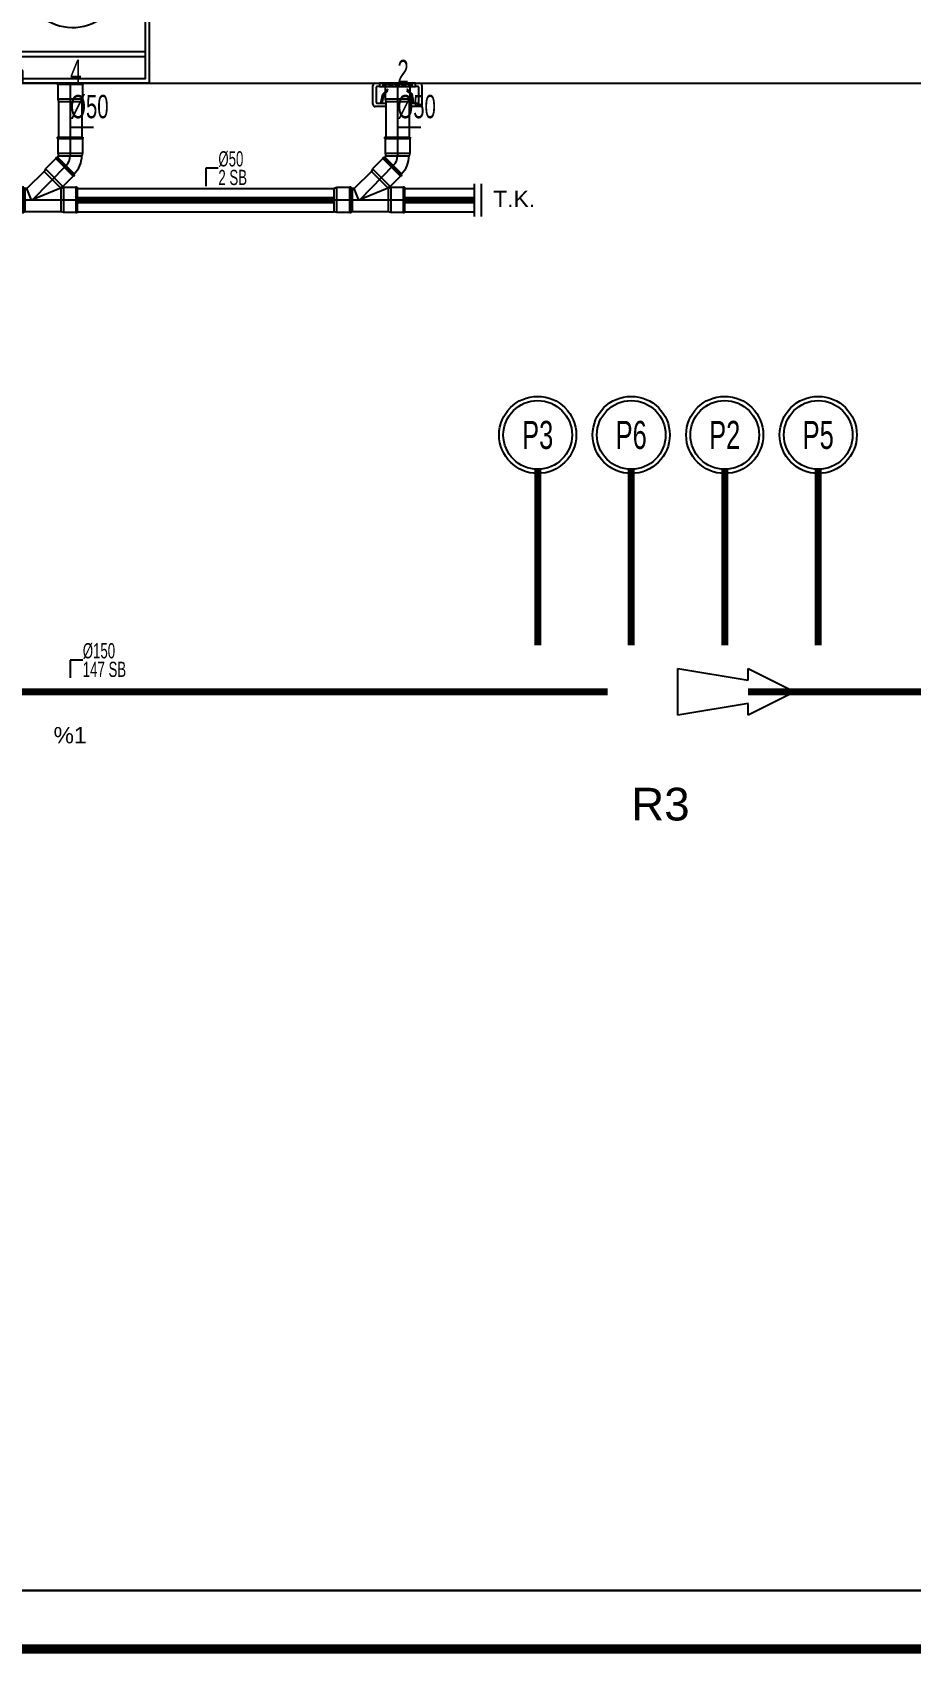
# Model space of a CAD drawing. Header units: centimetres. Extents: x -3962 to 30527, y -2 to 2802.
# Drawn here: x 16164 to 16540, y -2 to 692 of the extents above; entities that cross this region are included whole.
import ezdxf
from ezdxf.enums import TextEntityAlignment as Align

# ---------------------------------------------------------------- set-up
doc = ezdxf.new("R2010")
doc.units = ezdxf.units.CM
doc.linetypes.add('PIS', pattern=[38, 30, -8])
doc.linetypes.add('SOGUK', pattern=[4.375, 4, -0.15, 0.075, -0.15])
for name, color, linetype in [('MTY-PIS-SU-BORUSU', 6, 'PIS'), ('MTY-PISSU-CAP', 211, 'CONTINUOUS'), ('MTY-PVC', 43, 'CONTINUOUS'), ('MTY-ROGAR', 5, 'CONTINUOUS'), ('MTY-SOGUKSU-BORU', 5, 'CONTINUOUS'), ('MTY-TEFRIS', 15, 'CONTINUOUS'), ('MTY-TEMIZSU-CAP', 101, 'CONTINUOUS'), ('MTY-YUK-BIRIMI', 7, 'CONTINUOUS'), ('ROTAS-PAFTA', 7, 'CONTINUOUS'), ('ROTAS-PIS-SU-BORUSU', 6, 'PIS'), ('ROTAS-PISSU-CAP', 211, 'CONTINUOUS'), ('ROTAS-PISSU-KOLONNO', 211, 'CONTINUOUS'), ('ROTAS-PVC', 43, 'CONTINUOUS'), ('ROTAS-ROGAR', 5, 'CONTINUOUS'), ('ROTAS-SEMA', 8, 'CONTINUOUS'), ('ROTAS-TEFRIS', 15, 'CONTINUOUS')]:
    doc.layers.add(name, color=color, linetype=linetype)
doc.styles.add('ANOTATIVO', font='arial.ttf')
doc.styles.add('CAP', font='wturkce.SHX', dxfattribs={"width": 0.65})
doc.styles.add('MTY_CAP', font='wturkce.SHX', dxfattribs={"width": 0.65, "height": 20})
doc.styles.add('MTYCAPLT', font='arial.ttf', dxfattribs={"width": 0.65, "height": 1})
doc.styles.add('ROTAS', font='arial.ttf')
doc.linetypes.add('PİS SU', pattern='A,6,-0.4,[")",Standard,S=1,R=0,X=-0.1,Y=-0.375],-0.2', length=6.6)

# ---------------------------------------------------------------- blocks, each defined once
blk = doc.blocks.new('CAMASIR MAKINASI1 KOLON')
at = {"layer": 'MTY-SOGUKSU-BORU', "linetype": 'SOGUK', "ltscale": 10}
blk.add_line((0, 70), (0, 130), dxfattribs=at)
at = {"layer": 'MTY-TEFRIS', "color": 4}
for p, q in [((-32, 80.72), (32.03, 80.72)), ((-32, 78.63), (32.03, 78.63)), ((-32, 13.53), (32.03, 13.53)), ((-32, 11.44), (32.03, 11.44))]:
    blk.add_line(p, q, dxfattribs=at)
at = {"layer": 'MTY-TEFRIS', "color": 2}
blk.add_line((-12.92, 52.39), (-12.92, 37.98), dxfattribs=at)
at = {"layer": 'MTY-TEFRIS', "color": 4}
for points in [[(-33.8, 100), (33.82, 100), (33.82, 0), (-33.8, 0)], [(-20.25, 5.42), (-30.46, 5.42), (-30.46, 0), (-20.25, 0)]]:
    blk.add_lwpolyline(points, close=True, dxfattribs=at)
blk.add_lwpolyline([(-30.46, 1.8), (-32, 1.8), (-32, 98.2), (32.03, 98.2), (32.03, 1.8), (-20.25, 1.8)], dxfattribs=at)
at = {"layer": 'MTY-TEFRIS', "color": 2}
for points in [[(-31.18, 97.28), (30.98, 97.28), (30.98, 87.1), (-31.18, 87.1)], [(-29.3, 95.74), (-13.37, 95.74), (-13.37, 88.32), (-29.3, 88.32)], [(-11.6, 95.74), (0.94, 95.74), (0.94, 95.26), (-11.6, 95.26)], [(-11.6, 94.44), (0.94, 94.44), (0.94, 93.96), (-11.6, 93.96)], [(-11.6, 93.13), (0.94, 93.13), (0.94, 92.66), (-11.6, 92.66)], [(-11.6, 91.83), (0.94, 91.83), (0.94, 91.35), (-11.6, 91.35)], [(-11.6, 90.52), (0.94, 90.52), (0.94, 90.05), (-11.6, 90.05)], [(-11.6, 89.22), (0.94, 89.22), (0.94, 88.74), (-11.6, 88.74)], [(-21.39, 54.99), (-16.54, 54.99), (-16.54, 50.56), (-21.39, 50.56)], [(17.6, 50.13), (20.64, 50.13), (20.64, 40.43), (17.6, 40.43)], [(-21.39, 35.37), (-16.54, 35.37), (-16.54, 39.8), (-21.39, 39.8)]]:
    blk.add_lwpolyline(points, close=True, dxfattribs=at)
for points in [[(-20.43, 54.99), (-20.43, 59.12), (-26.42, 59.12), (-26.42, 31.22), (-20.43, 31.22), (-20.43, 35.37)], [(-20.43, 39.8), (-20.43, 50.56)]]:
    blk.add_lwpolyline(points, dxfattribs=at)
for centre in [(-25.37, 57.94), (-21.45, 57.94), (-20.37, 54.06), (-20.37, 51.48), (-17.4, 51.48), (-20.37, 38.88), (-20.37, 36.3), (-17.4, 38.88), (-25.37, 32.42), (-21.45, 32.42)]:
    blk.add_circle(centre, 0.522, dxfattribs=at)
for radius, start, end in [(21.33, 207.37723, 152.62277), (15.67, 207.37723, 152.62277), (21.33, 165.38153, 194.61847)]:
    blk.add_arc((0.99, 45.18), radius, start, end, dxfattribs=at)
at = {"layer": 'MTY-PISSU-CAP', "lineweight": -3, "ltscale": 100, "style": 'CAP', "width": 0.65}
blk.add_attdef('PSCP', text='', height=10, dxfattribs=at).set_placement((0.01, -10), align=Align.MIDDLE_LEFT)
at = {"layer": 'MTY-TEMIZSU-CAP', "color": 101, "style": 'CAP', "width": 0.65}
blk.add_attdef('SOCP', text='', height=10, dxfattribs=at).set_placement((-3.34, 71.49), align=Align.MIDDLE_RIGHT)
at = {"layer": 'MTY-YUK-BIRIMI', "color": 101, "style": 'CAP', "width": 0.65}
blk.add_attdef('SO', text='', height=10, dxfattribs=at).set_placement((2.5, 71.49), align=Align.MIDDLE_LEFT)
at = {"layer": 'MTY-YUK-BIRIMI', "color": 211, "lineweight": -3, "ltscale": 100, "style": 'CAP', "width": 0.65}
blk.add_attdef('PS', text='', height=10, dxfattribs=at).set_placement((0.01, 5), align=Align.MIDDLE_LEFT)
blk = doc.blocks.new('PVC CATAL SAG')
at = {"layer": 'MTY-PIS-SU-BORUSU', "linetype": 'PİS SU', "ltscale": 5}
for p, q in [((0, 0), (0, -23.03)), ((0, -23.03), (0, -31.02)), ((-1.76, -35.26), (-16.12, -49.85)), ((3, -50), (-27, -50))]:
    blk.add_line(p, q, dxfattribs=at)
blk.add_arc((-6, -31.02), 6, 315, 0, dxfattribs=at)
at = {"layer": 'MTY-PISSU-CAP', "lineweight": -3, "ltscale": 100}
for p, q in [((0, -15.84), (0, -25.84)), ((10, -18.89), (0, -18.89))]:
    blk.add_line(p, q, dxfattribs=at)
at = {"layer": 'MTY-PVC', "color": 43}
for p, q in [((-5.5, 0), (-5.5, -0.6)), ((5.5, 0), (-5.5, 0)), ((-5.3, -0.6), (-5.5, -0.6)), ((5.3, -0.6), (-5.3, -0.6)), ((-5.3, -0.6), (-5.3, -6.85)), ((5.3, -6.85), (-5.3, -6.85)), ((-5.3, -6.85), (-5, -7.99)), ((5.3, -6.85), (5, -7.99)), ((5.5, -0.6), (5.3, -0.6)), ((5.3, -0.6), (5.3, -6.85)), ((5.5, 0), (5.5, -0.6)), ((5, -7.99), (-5, -7.99)), ((-5, -7.99), (-5, -22.87)), ((5, -7.99), (5, -22.87)), ((-5.5, -23.03), (-5.5, -23.63)), ((-5.5, -23.03), (-4.97, -23.03)), ((-5.5, -23.63), (-5.3, -23.63)), ((-5.3, -23.63), (5.3, -23.63)), ((-5.3, -23.63), (-5.3, -29.88)), ((-5, -23.03), (5.03, -23.03)), ((5.03, -23.03), (5.5, -23.03)), ((5.3, -23.63), (5.5, -23.63)), ((5.3, -23.63), (5.3, -29.88)), ((5.5, -23.03), (5.5, -23.63)), ((-6.17, -32.27), (-10.59, -36.69)), ((-5.88, -31.7), (-6.31, -32.13)), ((-5.88, -31.7), (-6.31, -32.13)), ((-6.31, -32.13), (-6.17, -32.27)), ((-6.31, -32.13), (-6.17, -32.27)), ((-6.17, -32.27), (1.33, -39.76)), ((-5.88, -31.7), (-5.58, -32.01)), ((-5.88, -31.7), (-5.58, -32.01)), ((-5.29, -31.73), (-5.58, -32.01)), ((-5.58, -32.01), (1.54, -39.13)), ((-5.3, -29.88), (5.3, -29.88)), ((-5.3, -29.88), (-5, -31.02)), ((-5.29, -31.73), (1.78, -38.8)), ((-5, -31.02), (5, -31.02)), ((5.3, -29.88), (5, -31.02)), ((-11.15, -37.73), (-18.46, -45)), ((-10.59, -36.69), (-11.15, -37.73)), ((-11.15, -37.73), (-4.14, -44.75)), ((-10.59, -36.69), (-3.09, -44.18)), ((1.33, -39.76), (-3.09, -44.18)), ((1.33, -39.76), (1.47, -39.9)), ((1.33, -39.76), (1.47, -39.9)), ((1.89, -39.48), (1.47, -39.9)), ((1.89, -39.48), (1.47, -39.9)), ((1.78, -38.8), (1.5, -39.08)), ((1.5, -39.08), (1.89, -39.48)), ((1.5, -39.08), (1.89, -39.48)), ((-25.86, -44.7), (-27, -45)), ((-27, -55), (-27, -45)), ((-25.86, -55.3), (-25.86, -44.7)), ((-20.33, -44.7), (-25.86, -44.7)), ((-19.73, -44.5), (-20.33, -44.5)), ((-20.33, -44.7), (-20.33, -44.5)), ((-20.33, -55.3), (-20.33, -44.7)), ((-19.73, -45), (-19.73, -44.5)), ((-19.73, -55), (-19.73, -45)), ((-19.33, -45), (-19.73, -45)), ((-18.46, -45), (-19.33, -45)), ((-19.33, -45), (-19.33, -55)), ((-19.33, -45), (-19.33, -55)), ((-19.33, -55), (-19.33, -45)), ((-19.33, -45), (-19.33, -55)), ((-16.5, -50), (-18.46, -45)), ((-4.43, -45), (-16.5, -50)), ((-4.14, -44.75), (-4.43, -45)), ((-4.02, -45), (-4.42, -45)), ((-3.09, -44.18), (-4.14, -44.75)), ((-2.88, -44.7), (-4.02, -45)), ((-4.02, -45), (-4.02, -55)), ((2.4, -44.7), (-2.88, -44.7)), ((-2.88, -44.7), (-2.88, -55.3)), ((3, -44.5), (2.4, -44.5)), ((2.4, -44.5), (2.4, -44.7)), ((2.4, -44.7), (2.4, -55.3)), ((3, -44.5), (3, -45)), ((3, -45), (3, -55)), ((-25.86, -55.3), (-27, -55)), ((-20.33, -55.3), (-25.86, -55.3)), ((-20.33, -55.5), (-20.33, -55.3)), ((-19.73, -55.5), (-19.73, -55)), ((-19.33, -55), (-19.73, -55)), ((-4.02, -55), (-19.33, -55)), ((-2.88, -55.3), (-4.02, -55)), ((2.4, -55.3), (-2.88, -55.3)), ((2.4, -55.3), (2.4, -55.5)), ((3, -55), (3, -55.5)), ((-19.73, -55.5), (-20.33, -55.5)), ((3, -55.5), (2.4, -55.5))]:
    blk.add_line(p, q, dxfattribs=at)
for radius in [1, 11]:
    blk.add_arc((-6, -31.02), radius, 315, 0, dxfattribs=at)
blk = doc.blocks.new('YER SUZGECI DN501 KOLON')
at = {"layer": 'MTY-TEFRIS', "color": 2}
for p, q in [((-9.5, 0), (-7.7, 0)), ((-7.7, 0), (-7.7, -1.4)), ((7.7, 0), (-7.7, 0)), ((-7.7, 0), (-7.7, -1.4)), ((-4.9, 0), (-6.3, 0)), ((-6.3, 0), (-6.3, -1.4)), ((-4.9, -1.12), (-6.02, 0)), ((-4.9, -0.37), (-5.27, 0)), ((-4.9, -0.13), (-5.03, 0)), ((-4.9, -1.4), (-4.9, 0)), ((-2.1, 0), (-3.5, 0)), ((-3.5, 0), (-3.5, -1.4)), ((-2.1, -1.12), (-3.22, 0)), ((-2.1, -0.37), (-2.47, 0)), ((-2.1, -0.13), (-2.23, 0)), ((-2.1, -1.4), (-2.1, 0)), ((0.7, 0), (-0.7, 0)), ((-0.7, 0), (-0.7, -1.4)), ((0.7, -1.36), (-0.66, 0)), ((0.7, -1.12), (-0.42, 0)), ((0.7, -0.62), (0.08, 0)), ((0.7, -0.37), (0.33, 0)), ((0.7, -0.13), (0.57, 0)), ((0.7, -1.4), (0.7, 0)), ((3.5, 0), (2.1, 0)), ((2.1, 0), (2.1, -1.4)), ((3.5, -1.36), (2.14, 0)), ((3.5, -1.12), (2.38, 0)), ((3.5, -0.62), (2.88, 0)), ((3.5, -0.37), (3.13, 0)), ((3.5, -0.13), (3.37, 0)), ((3.5, -1.4), (3.5, 0)), ((6.3, 0), (4.9, 0)), ((4.9, 0), (4.9, -1.4)), ((6.3, -1.36), (4.94, 0)), ((6.3, -1.12), (5.18, 0)), ((6.3, -0.62), (5.68, 0)), ((6.3, -0.37), (5.93, 0)), ((6.3, -0.13), (6.17, 0)), ((6.3, -1.4), (6.3, 0)), ((7.7, -1.4), (7.7, 0)), ((7.7, 0), (9.5, 0)), ((7.7, -1.4), (7.7, 0)), ((-10.5, -9), (-10.5, -1)), ((-9.1, -1.9), (-9.1, -8.1)), ((-7.7, -1.4), (-8.6, -1.4)), ((-7.7, -1.4), (7.7, -1.4)), ((-7.08, -8.6), (-6.3, -4.75)), ((-6.59, -6.29), (-6.61, -6.27)), ((-6.61, -6.29), (-6.1, -6.29)), ((-6.41, -6.29), (-6.58, -6.12)), ((-6.57, -8.6), (-5.84, -5)), ((-6.24, -6.29), (-6.55, -5.98)), ((-6.1, -6.25), (-6.52, -5.83)), ((-6.07, -6.11), (-6.49, -5.68)), ((-6.04, -5.96), (-6.46, -5.54)), ((-6.01, -5.81), (-6.43, -5.39)), ((-5.98, -5.67), (-6.4, -5.24)), ((-5.95, -5.52), (-6.37, -5.09)), ((-5.92, -5.37), (-6.34, -4.95)), ((-5.89, -5.22), (-6.31, -4.8)), ((-5.11, -1.4), (-6.3, -0.21)), ((-5.36, -1.4), (-6.3, -0.46)), ((-5.61, -1.4), (-6.3, -0.71)), ((-5.85, -1.4), (-6.3, -0.95)), ((-6.1, -1.4), (-6.3, -1.2)), ((-6.3, -1.4), (-4.9, -1.4)), ((-6.3, -4.75), (-4.25, -2.7)), ((-4.9, -1.36), (-6.26, 0)), ((-5.86, -5.08), (-6.24, -4.69)), ((-5.8, -4.96), (-6.16, -4.6)), ((-5.71, -4.87), (-6.07, -4.52)), ((-5.62, -4.78), (-5.98, -4.43)), ((-5.54, -4.69), (-5.89, -4.34)), ((-5.84, -5), (-4.04, -3.2)), ((-5.45, -4.6), (-5.8, -4.25)), ((-4.9, -0.87), (-5.77, 0)), ((-5.36, -4.52), (-5.71, -4.16)), ((-5.27, -4.43), (-5.62, -4.07)), ((-5.18, -4.34), (-5.54, -3.99)), ((-4.9, -0.62), (-5.52, 0)), ((-5.09, -4.25), (-5.45, -3.9)), ((-5.01, -4.16), (-5.36, -3.81)), ((-4.92, -4.07), (-5.27, -3.72)), ((-4.83, -3.99), (-5.18, -3.63)), ((-4.74, -3.9), (-5.09, -3.54)), ((-4.65, -3.81), (-5.01, -3.46)), ((-4.56, -3.72), (-4.92, -3.37)), ((-4.48, -3.63), (-4.83, -3.28)), ((-4.39, -3.54), (-4.74, -3.19)), ((-4.3, -3.46), (-4.65, -3.1)), ((-4.21, -3.37), (-4.56, -3.01)), ((-4.12, -3.28), (-4.48, -2.93)), ((-4.04, -3.18), (-4.39, -2.84)), ((-4.04, -3), (-4.3, -2.75)), ((-4.04, -2.7), (-4.25, -2.7)), ((-4.04, -2.83), (-4.17, -2.7)), ((-2.31, -1.4), (-3.5, -0.21)), ((-2.56, -1.4), (-3.5, -0.46)), ((-2.81, -1.4), (-3.5, -0.71)), ((-3.05, -1.4), (-3.5, -0.95)), ((-3.3, -1.4), (-3.5, -1.2)), ((-3.5, -1.4), (-2.1, -1.4)), ((-2.1, -1.36), (-3.46, 0)), ((-2.1, -0.87), (-2.97, 0)), ((-2.1, -0.62), (-2.72, 0)), ((0.49, -1.4), (-0.7, -0.21)), ((0.24, -1.4), (-0.7, -0.46)), ((-0.01, -1.4), (-0.7, -0.71)), ((-0.25, -1.4), (-0.7, -0.95)), ((-0.5, -1.4), (-0.7, -1.2)), ((-0.7, -1.4), (0.7, -1.4)), ((0.7, -0.87), (-0.17, 0)), ((3.29, -1.4), (2.1, -0.21)), ((3.04, -1.4), (2.1, -0.46)), ((2.79, -1.4), (2.1, -0.71)), ((2.55, -1.4), (2.1, -0.95)), ((2.3, -1.4), (2.1, -1.2)), ((2.1, -1.4), (3.5, -1.4)), ((3.5, -0.87), (2.63, 0)), ((4.25, -2.7), (4.05, -2.7)), ((4.05, -3.2), (4.05, -3.2)), ((5.85, -5), (4.05, -3.2)), ((6.33, -4.9), (4.14, -2.7)), ((6.31, -4.75), (4.25, -2.7)), ((6.09, -1.4), (4.9, -0.21)), ((5.84, -1.4), (4.9, -0.46)), ((5.59, -1.4), (4.9, -0.71)), ((5.35, -1.4), (4.9, -0.95)), ((5.1, -1.4), (4.9, -1.2)), ((4.9, -1.4), (6.3, -1.4)), ((6.38, -5.12), (5.3, -4.04)), ((6.42, -5.34), (5.3, -4.21)), ((6.47, -5.56), (5.3, -4.39)), ((6.3, -0.87), (5.43, 0)), ((6.57, -8.6), (5.85, -5)), ((6.51, -5.78), (5.87, -5.14)), ((6.56, -6), (5.92, -5.37)), ((6.6, -6.23), (5.96, -5.59)), ((6.49, -6.29), (6.01, -5.81)), ((6.31, -6.29), (6.05, -6.03)), ((6.14, -6.29), (6.1, -6.25)), ((6.62, -6.29), (6.11, -6.29)), ((7.08, -8.6), (6.31, -4.75)), ((8.6, -1.4), (7.7, -1.4)), ((9.1, -8.1), (9.1, -1.9)), ((10.5, -1), (10.5, -9.5)), ((-5.3, -10), (-9.5, -10)), ((-8.6, -8.6), (-5.3, -8.6)), ((-6.93, -8.6), (-7.06, -8.48)), ((-7.03, -8.35), (-6.52, -8.35)), ((-6.76, -8.6), (-7.01, -8.35)), ((-6.58, -8.6), (-6.83, -8.35)), ((-6.54, -8.46), (-6.65, -8.35)), ((5.3, -8.6), (8.6, -8.6)), ((10, -10), (5.3, -10)), ((7.03, -8.35), (6.52, -8.35)), ((6.68, -8.6), (6.55, -8.47)), ((6.86, -8.6), (6.61, -8.35)), ((7.03, -8.6), (6.78, -8.35)), ((7.05, -8.44), (6.96, -8.35))]:
    blk.add_line(p, q, dxfattribs=at)
for centre, radius, start, end in [((-9.5, -1), 1, 90, 180), ((-8.6, -1.9), 0.5, 90, 180), ((8.6, -1.9), 0.5, 0, 90), ((9.5, -1), 1, 0, 90), ((-9.5, -9), 1, 180, 270), ((-8.6, -8.1), 0.5, 180, 270), ((8.6, -8.1), 0.5, 270, 0), ((10, -9.5), 0.5, 270, 0)]:
    blk.add_arc(centre, radius, start, end, dxfattribs=at)
at = {"layer": 'MTY-PISSU-CAP', "lineweight": -3, "ltscale": 100, "style": 'CAP', "width": 0.65}
blk.add_attdef('PSCP', text='', height=10, dxfattribs=at).set_placement((0, -10), align=Align.MIDDLE_LEFT)
at = {"layer": 'MTY-YUK-BIRIMI', "color": 211, "lineweight": -3, "ltscale": 100, "style": 'CAP', "width": 0.65}
blk.add_attdef('PS', text='', height=10, dxfattribs=at).set_placement((0, 5), align=Align.MIDDLE_LEFT)
blk = doc.blocks.new('MTY-PIS SU CAP SB')
at = {"layer": 'MTY-PISSU-CAP'}
for p, q in [((0.83, 1.17), (0, 1.17)), ((0, 1.17), (0, 0))]:
    blk.add_line(p, q, dxfattribs=at)
at = {"layer": 'MTY-PISSU-CAP', "style": 'MTY_CAP', "width": 0.65}
blk.add_attdef('PSCP_001', (0.83, 1.29), '', height=1, dxfattribs=at)
at = {"layer": 'MTY-YUK-BIRIMI', "color": 211, "style": 'MTY_CAP', "width": 0.65}
blk.add_attdef('PS_001', (0.83, 0.07), '', height=1, dxfattribs=at)
blk = doc.blocks.new('PVC ROGAR')
at = {"layer": 'MTY-ROGAR', "color": 2, "lineweight": -3, "ltscale": 0.5}
for p, q in [((0, -10), (0, 10)), ((0, 10), (30, 5)), ((30, 5), (30, 10)), ((30, 10), (50, 0)), ((30, -5), (0, -10)), ((50, 0), (30, -10)), ((30, -10), (30, -5))]:
    blk.add_line(p, q, dxfattribs=at)
at = {"layer": 'MTY-ROGAR', "lineweight": -3, "style": 'MTYCAPLT'}
blk.add_attdef('R', text='', height=20, dxfattribs=at).set_placement((55, 0), align=Align.MIDDLE_LEFT)
blk = doc.blocks.new('MTY-KOLON NO PIS SU')
at = {"color": 6, "linetype": 'Continuous', "ltscale": 100}
blk.add_circle((0, 0), 27.5, dxfattribs=at)
at = {"color": 7, "linetype": 'Continuous', "ltscale": 100}
blk.add_circle((0, 0), 24.5, dxfattribs=at)
at = {"style": 'ANOTATIVO', "width": 0.65}
blk.add_attdef('K', text='', height=20, dxfattribs=at).set_placement((0, 0), align=Align.MIDDLE_CENTER)

msp = doc.modelspace()

# ---------------------------------------------------------------- linework, layer by layer
at = {"layer": 'ROTAS-PAFTA'}
for points, const_width in [([(15040, 0), (24010, 0), (24010, 2800), (15040, 2800)], 4), ([(15065, 25), (23985, 25), (23985, 2775), (15065, 2775)], 1)]:
    msp.add_lwpolyline(points, close=True, dxfattribs=dict(at, const_width=const_width))
at = {"layer": 'ROTAS-PIS-SU-BORUSU', "const_width": 3}
for points in [[(16183, 620), (16293, 620)], [(16323, 620), (16353, 620)], [(16380, 504.5), (16380, 429.5)], [(16420, 504.5), (16420, 429.5)], [(16460, 504.5), (16460, 429.5)], [(16500, 504.5), (16500, 429.5)], [(15950, 409.5), (16410, 409.5)], [(16470, 409.5), (16930, 409.5)]]:
    msp.add_lwpolyline(points, dxfattribs=at)
at = {"layer": 'ROTAS-PVC'}
for p, q in [((16183, 625), (16293, 625)), ((16323, 625), (16353, 625)), ((16353, 613), (16353, 627)), ((16356, 613), (16356, 627)), ((16183, 615), (16293, 615)), ((16323, 615), (16353, 615))]:
    msp.add_line(p, q, dxfattribs=at)
at = {"layer": 'ROTAS-SEMA'}
msp.add_lwpolyline([(15140, 670), (23910, 670)], dxfattribs=at)

# ---------------------------------------------------------------- block references
at = {"layer": 'ROTAS-PISSU-KOLONNO'}
ref = msp.add_blockref('MTY-KOLON NO PIS SU', (16380, 519.5), dxfattribs=dict(at, xscale=0.6, yscale=0.6))
ref.add_attrib('K', 'P3', dxfattribs={"height": 12, "style": 'ANOTATIVO', "width": 0.65}).set_placement((16380, 519.5), align=Align.MIDDLE_CENTER)
ref = msp.add_blockref('MTY-KOLON NO PIS SU', (16420, 519.5), dxfattribs=dict(at, xscale=0.6, yscale=0.6))
ref.add_attrib('K', 'P6', dxfattribs={"height": 12, "style": 'ANOTATIVO', "width": 0.65}).set_placement((16420, 519.5), align=Align.MIDDLE_CENTER)
ref = msp.add_blockref('MTY-KOLON NO PIS SU', (16460, 519.5), dxfattribs=dict(at, xscale=0.6, yscale=0.6))
ref.add_attrib('K', 'P2', dxfattribs={"height": 12, "style": 'ANOTATIVO', "width": 0.65}).set_placement((16460, 519.5), align=Align.MIDDLE_CENTER)
ref = msp.add_blockref('MTY-KOLON NO PIS SU', (16500, 519.5), dxfattribs=dict(at, xscale=0.6, yscale=0.6))
ref.add_attrib('K', 'P5', dxfattribs={"height": 12, "style": 'ANOTATIVO', "width": 0.65}).set_placement((16500, 519.5), align=Align.MIDDLE_CENTER)
at = {"layer": 'ROTAS-TEFRIS'}
ref = msp.add_blockref('CAMASIR MAKINASI1 KOLON', (16180, 670), dxfattribs=at)
ref.add_attrib('SO', '1.0', dxfattribs={"color": 101, "height": 10, "style": 'CAP', "width": 0.65}).set_placement((16182.5, 741.49), align=Align.MIDDLE_LEFT)
ref.add_attrib('SOCP', 'Ø20', dxfattribs={"color": 101, "height": 10, "style": 'CAP', "width": 0.65}).set_placement((16176.66, 741.49), align=Align.MIDDLE_RIGHT)
ref.add_attrib('PSCP', 'Ø50', dxfattribs={"lineweight": -3, "ltscale": 100, "height": 10, "style": 'CAP', "width": 0.65}).set_placement((16180.01, 660), align=Align.MIDDLE_LEFT)
ref.add_attrib('PS', '4', dxfattribs={"color": 211, "lineweight": -3, "ltscale": 100, "height": 10, "style": 'CAP', "width": 0.65}).set_placement((16180.01, 675), align=Align.MIDDLE_LEFT)
ref = msp.add_blockref('YER SUZGECI DN501 KOLON', (16320, 670), dxfattribs=at)
ref.add_attrib('PSCP', 'Ø50', dxfattribs={"lineweight": -3, "ltscale": 100, "height": 10, "style": 'CAP', "width": 0.65}).set_placement((16320, 660), align=Align.MIDDLE_LEFT)
ref.add_attrib('PS', '2', dxfattribs={"color": 211, "lineweight": -3, "ltscale": 100, "height": 10, "style": 'CAP', "width": 0.65}).set_placement((16320, 675), align=Align.MIDDLE_LEFT)
for name, p in [('PVC CATAL SAG', (16180, 670)), ('PVC CATAL SAG', (16320, 670)), ('PVC ROGAR', (16440, 409.5))]:
    msp.add_blockref(name, p, dxfattribs=at)
ref = msp.add_blockref('MTY-PIS SU CAP SB', (16238, 626), dxfattribs=dict(at, xscale=6.5, yscale=6.5))
ref.add_attrib('PSCP_001', 'Ø50', (16243.42, 634.38), dxfattribs={"height": 6.5, "style": 'MTY_CAP', "width": 0.65})
ref.add_attrib('PS_001', '2 SB', (16243.42, 626.43), dxfattribs={"color": 211, "height": 6.5, "style": 'MTY_CAP', "width": 0.65})
ref = msp.add_blockref('MTY-PIS SU CAP SB', (16180, 415.5), dxfattribs=dict(at, xscale=6.5, yscale=6.5))
ref.add_attrib('PSCP_001', 'Ø150', (16185.42, 423.88), dxfattribs={"height": 6.5, "style": 'MTY_CAP', "width": 0.65})
ref.add_attrib('PS_001', '147 SB', (16185.42, 415.93), dxfattribs={"color": 211, "height": 6.5, "style": 'MTY_CAP', "width": 0.65})

# ---------------------------------------------------------------- texts
at = {"layer": 'ROTAS-PISSU-CAP', "style": 'ROTAS'}
msp.add_text('T.K.', height=7, dxfattribs=at).set_placement((16361, 617))
msp.add_text('%1', height=7, dxfattribs=at).set_placement((16180, 387.5), align=Align.CENTER)
at = {"layer": 'ROTAS-ROGAR', "style": 'ROTAS'}
msp.add_text('R3', height=14, dxfattribs=at).set_placement((16420, 354.5))

doc.saveas('drawing.dxf')
